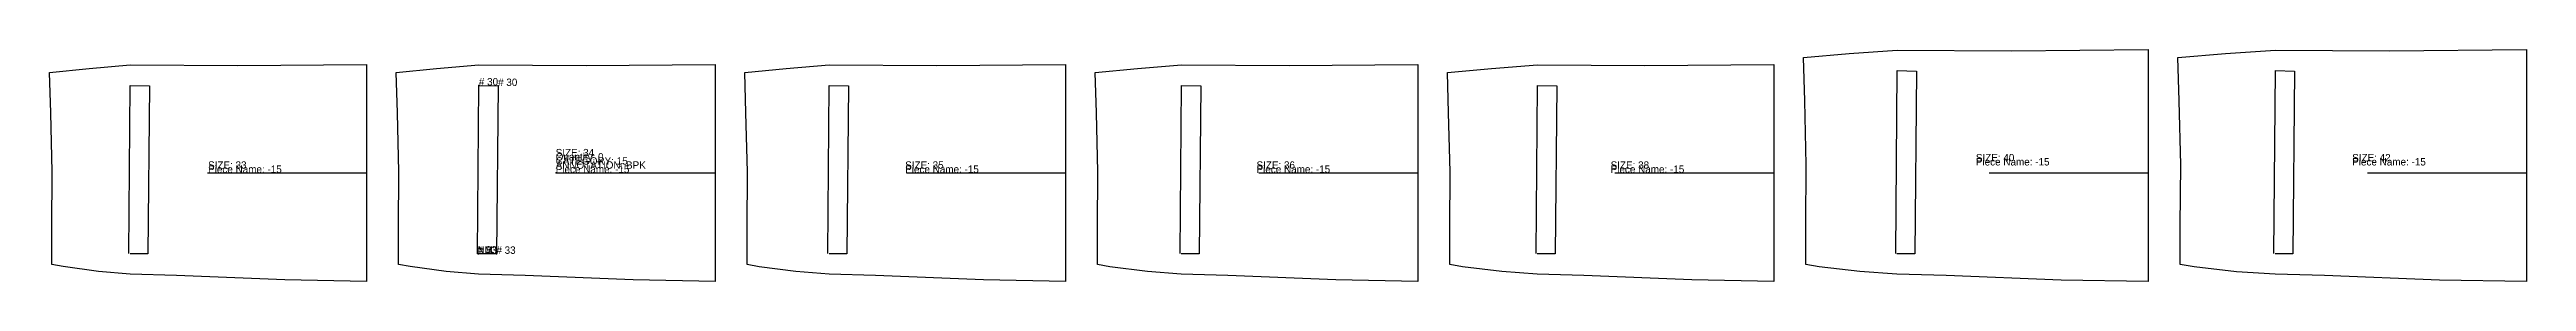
# Model space of a CAD drawing. Extents: x 0 to 2576, y 0 to 49.
# Drawn here: x 2492 to 2575.7, y 0 to 7.8 of the extents above; entities that cross this region are included whole.
import ezdxf

# ---------------------------------------------------------------- set-up
doc = ezdxf.new("R2010")
doc.units = 0

# ---------------------------------------------------------------- blocks, each defined once
blk = doc.blocks.new('1111-15_33')
at = {"layer": '1'}
blk.add_lwpolyline([(10.7191, 0), (7.9486, 0.0509), (4.2918, 0.2004), (2.7223, 0.249), (1.6505, 0.3378), (0.4648, 0.5004), (0.0775, 0.5698), (0.0803, 1.7984), (0.0932, 3.6996), (0.0406, 5.7037), (0, 7.0669), (1.3361, 7.1971), (2.7305, 7.3153), (6.3631, 7.2969), (10.7191, 7.337), (10.7191, 0)], dxfattribs=at)
at = {"layer": '5'}
blk.add_line((5.3441, 3.6685), (10.7191, 3.6685), dxfattribs=at)
at = {"layer": '6'}
blk.add_line((10.7191, 7.337), (10.7191, 0), dxfattribs=at)
at = {"layer": '7'}
blk.add_line((5.3441, 3.6685), (10.7191, 3.6685), dxfattribs=at)
at = {"layer": '8'}
blk.add_lwpolyline([(2.6825, 0.9413), (2.7304, 6.6247), (3.3802, 6.6063), (3.3228, 0.9334), (2.7221, 0.9296)], dxfattribs=at)
at = {"layer": '1'}
for s, p in [('SIZE: 33', (5.3595, 3.8085)), ('Piece Name: -15', (5.3595, 3.6685))]:
    blk.add_text(s, height=0.25, dxfattribs=at).set_placement(p)
blk = doc.blocks.new('1111-15_34')
at = {"layer": '1'}
blk.add_lwpolyline([(10.7821, 0), (8.0116, 0.0509), (4.3548, 0.2004), (2.7853, 0.249), (1.6881, 0.3369), (0.4741, 0.4999), (0.0775, 0.5698), (0.0803, 1.7984), (0.0932, 3.6996), (0.0406, 5.7037), (0, 7.0669), (1.367, 7.1974), (2.7935, 7.3153), (6.4261, 7.2969), (10.7821, 7.337), (10.7821, 0)], dxfattribs=at)
at = {"layer": '2'}
for p in [(2.7934, 6.6247), (3.4432, 6.6063), (5.4071, 3.6685), (10.7821, 3.6685), (2.7455, 0.9413), (2.7851, 0.9296), (3.3858, 0.9334)]:
    blk.add_point(p, dxfattribs=at)
at = {"layer": '5'}
blk.add_line((5.4071, 3.6685), (10.7821, 3.6685), dxfattribs=at)
at = {"layer": '6'}
blk.add_line((10.7821, 7.337), (10.7821, 0), dxfattribs=at)
at = {"layer": '7'}
blk.add_line((5.4071, 3.6685), (10.7821, 3.6685), dxfattribs=at)
at = {"layer": '8'}
blk.add_lwpolyline([(2.7455, 0.9413), (2.7934, 6.6247), (3.4432, 6.6063), (3.3858, 0.9334), (2.7851, 0.9296)], dxfattribs=at)
at = {"layer": '1'}
for s, p in [('SIZE: 34', (5.391, 4.2285)), ('Quantity: 0', (5.391, 4.0885)), ('CATEGORY: 15', (5.391, 3.9485)), ('ANNOTATION: BPK ', (5.391, 3.8085)), ('Piece Name: -15', (5.391, 3.6685))]:
    blk.add_text(s, height=0.25, dxfattribs=at).set_placement(p)
at = {"layer": '2'}
for s, p in [('# 30', (2.7934, 6.6247)), ('# 30', (3.4432, 6.6063)), ('# 33', (2.7455, 0.9413)), ('# 33', (2.7851, 0.9296)), ('# 33', (3.3858, 0.9334))]:
    blk.add_text(s, height=0.25, dxfattribs=at).set_placement(p)
at = {"layer": '8'}
blk.add_text('NM', height=0.25, dxfattribs=at).set_placement((2.7455, 0.9413))
blk = doc.blocks.new('1111-15_35')
at = {"layer": '1'}
blk.add_lwpolyline([(10.8451, 0), (8.0746, 0.0509), (4.4178, 0.2004), (2.8483, 0.249), (1.7256, 0.3359), (0.4833, 0.4993), (0.0775, 0.5698), (0.0803, 1.7984), (0.0932, 3.6996), (0.0406, 5.7037), (0, 7.0669), (1.3978, 7.1976), (2.8565, 7.3153), (6.4891, 7.2969), (10.8451, 7.337), (10.8451, 0)], dxfattribs=at)
at = {"layer": '5'}
blk.add_line((5.4701, 3.6685), (10.8451, 3.6685), dxfattribs=at)
at = {"layer": '6'}
blk.add_line((10.8451, 7.337), (10.8451, 0), dxfattribs=at)
at = {"layer": '7'}
blk.add_line((5.4701, 3.6685), (10.8451, 3.6685), dxfattribs=at)
at = {"layer": '8'}
blk.add_lwpolyline([(2.8085, 0.9413), (2.8564, 6.6247), (3.5062, 6.6063), (3.4488, 0.9334), (2.8481, 0.9296)], dxfattribs=at)
at = {"layer": '1'}
for s, p in [('SIZE: 35', (5.4225, 3.8085)), ('Piece Name: -15', (5.4225, 3.6685))]:
    blk.add_text(s, height=0.25, dxfattribs=at).set_placement(p)
blk = doc.blocks.new('1111-15_36')
at = {"layer": '1'}
blk.add_lwpolyline([(10.9081, 0), (8.1376, 0.0509), (4.4808, 0.2004), (2.9113, 0.249), (1.7632, 0.3349), (0.4926, 0.4988), (0.0775, 0.5698), (0.0803, 1.7984), (0.0932, 3.6996), (0.0406, 5.7037), (0, 7.0669), (1.4286, 7.1978), (2.9195, 7.3153), (6.5521, 7.2969), (10.9081, 7.337), (10.9081, 0)], dxfattribs=at)
at = {"layer": '5'}
blk.add_line((5.5331, 3.6685), (10.9081, 3.6685), dxfattribs=at)
at = {"layer": '6'}
blk.add_line((10.9081, 7.337), (10.9081, 0), dxfattribs=at)
at = {"layer": '7'}
blk.add_line((5.5331, 3.6685), (10.9081, 3.6685), dxfattribs=at)
at = {"layer": '8'}
blk.add_lwpolyline([(2.8715, 0.9413), (2.9194, 6.6247), (3.5692, 6.6063), (3.5118, 0.9334), (2.9111, 0.9296)], dxfattribs=at)
at = {"layer": '1'}
for s, p in [('SIZE: 36', (5.454, 3.8085)), ('Piece Name: -15', (5.454, 3.6685))]:
    blk.add_text(s, height=0.25, dxfattribs=at).set_placement(p)
blk = doc.blocks.new('1111-15_38')
at = {"layer": '1'}
blk.add_lwpolyline([(11.0331, 0), (8.2626, 0.0509), (4.6058, 0.2004), (3.0363, 0.249), (1.8378, 0.333), (0.5111, 0.4978), (0.0775, 0.5698), (0.0803, 1.7984), (0.0932, 3.6996), (0.0406, 5.7037), (0, 7.0669), (1.4898, 7.1981), (3.0445, 7.3153), (6.6771, 7.2969), (11.0331, 7.337), (11.0331, 0)], dxfattribs=at)
at = {"layer": '5'}
blk.add_line((5.6581, 3.6685), (11.0331, 3.6685), dxfattribs=at)
at = {"layer": '6'}
blk.add_line((11.0331, 7.337), (11.0331, 0), dxfattribs=at)
at = {"layer": '7'}
blk.add_line((5.6581, 3.6685), (11.0331, 3.6685), dxfattribs=at)
at = {"layer": '8'}
blk.add_lwpolyline([(2.9965, 0.9413), (3.0444, 6.6247), (3.6942, 6.6063), (3.6368, 0.9334), (3.0361, 0.9296)], dxfattribs=at)
at = {"layer": '1'}
for s, p in [('SIZE: 38', (5.5165, 3.8085)), ('Piece Name: -15', (5.5165, 3.6685))]:
    blk.add_text(s, height=0.25, dxfattribs=at).set_placement(p)
blk = doc.blocks.new('1111-15_40')
at = {"layer": '1'}
blk.add_lwpolyline([(11.6581, 0), (8.7144, 0.0486), (4.8289, 0.2004), (3.1613, 0.249), (1.9124, 0.3311), (0.5295, 0.4967), (0.0775, 0.5698), (0.0816, 1.8929), (0.0972, 3.9404), (0.0424, 6.0987), (0, 7.5669), (1.5511, 7.6985), (3.1695, 7.8153), (7.0294, 7.7951), (11.6581, 7.837), (11.6581, 0)], dxfattribs=at)
at = {"layer": '5'}
blk.add_line((6.2831, 3.6685), (11.6581, 3.6685), dxfattribs=at)
at = {"layer": '6'}
blk.add_line((11.6581, 7.837), (11.6581, 0), dxfattribs=at)
at = {"layer": '7'}
blk.add_line((6.2831, 3.6685), (11.6581, 3.6685), dxfattribs=at)
at = {"layer": '8'}
blk.add_lwpolyline([(3.1215, 0.9413), (3.1694, 7.1247), (3.8192, 7.1063), (3.7618, 0.9334), (3.1611, 0.9296)], dxfattribs=at)
at = {"layer": '1'}
for s, p in [('SIZE: 40', (5.829, 4.0585)), ('Piece Name: -15', (5.829, 3.9185))]:
    blk.add_text(s, height=0.25, dxfattribs=at).set_placement(p)
blk = doc.blocks.new('1111-15_42')
at = {"layer": '1'}
blk.add_lwpolyline([(11.7831, 0), (8.8394, 0.0486), (4.9539, 0.2004), (3.2863, 0.249), (1.987, 0.3292), (0.5479, 0.4957), (0.0775, 0.5698), (0.0816, 1.8929), (0.0972, 3.9404), (0.0424, 6.0987), (0, 7.5669), (1.6123, 7.6989), (3.2945, 7.8153), (7.1544, 7.7951), (11.7831, 7.837), (11.7831, 0)], dxfattribs=at)
at = {"layer": '5'}
blk.add_line((6.4081, 3.6685), (11.7831, 3.6685), dxfattribs=at)
at = {"layer": '6'}
blk.add_line((11.7831, 7.837), (11.7831, 0), dxfattribs=at)
at = {"layer": '7'}
blk.add_line((6.4081, 3.6685), (11.7831, 3.6685), dxfattribs=at)
at = {"layer": '8'}
blk.add_lwpolyline([(3.2465, 0.9413), (3.2944, 7.1247), (3.9442, 7.1063), (3.8868, 0.9334), (3.2861, 0.9296)], dxfattribs=at)
at = {"layer": '1'}
for s, p in [('SIZE: 42', (5.8915, 4.0585)), ('Piece Name: -15', (5.8915, 3.9185))]:
    blk.add_text(s, height=0.25, dxfattribs=at).set_placement(p)

msp = doc.modelspace()

# ---------------------------------------------------------------- block references
at = {"layer": '1'}
for name, p in [('1111-15_40', (2551.278, 0)), ('1111-15_42', (2563.9361, 0)), ('1111-15_33', (2491.9905, 0)), ('1111-15_34', (2503.7096, 0)), ('1111-15_35', (2515.4917, 0)), ('1111-15_36', (2527.3368, 0)), ('1111-15_38', (2539.2449, 0))]:
    msp.add_blockref(name, p, dxfattribs=at)

doc.saveas('drawing.dxf')
